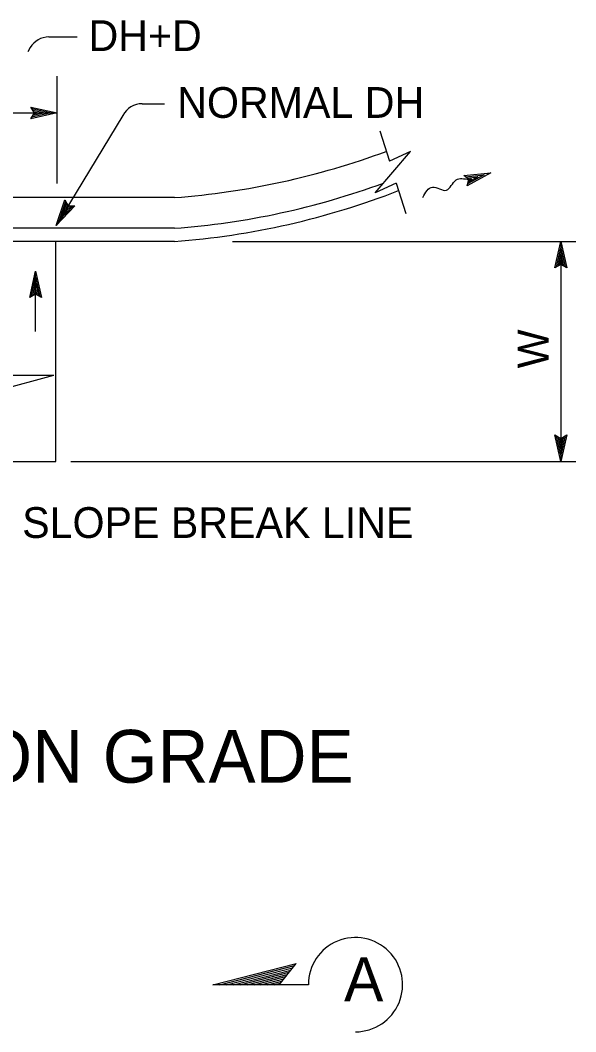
# Model space of a CAD drawing. Extents: x -894 to 866, y -472 to 714.
# Drawn here: x -444.9 to -318.6, y 154.5 to 384.6 of the extents above; entities that cross this region are included whole.
import ezdxf

# ---------------------------------------------------------------- set-up
doc = ezdxf.new("R2010")
doc.units = 0
for name, color, linetype in [('df_DETAIL-anno', 7, 'Continuous'), ('df_FLOW-LINE', 7, 'Continuous'), ('mc_CURB-GUTTER', 7, 'Continuous'), ('pp_PRESENTATION', 7, 'Continuous'), ('str_Concrete-A', 7, 'Continuous')]:
    doc.layers.add(name, color=color, linetype=linetype)

msp = doc.modelspace()

# ---------------------------------------------------------------- linework, layer by layer
at = {"layer": 'df_DETAIL-anno'}
for p, q in [((-438.4, 380.77), (-431.99, 380.77)), ((-442.69, 378.35), (-443.23, 377.41)), ((-436.51, 347.44), (-436.51, 371.86)), ((-469.87, 363.5), (-436.51, 363.5)), ((-441.71, 363.5), (-442.51, 364.84)), ((-442.51, 364.84), (-442.51, 364.84)), ((-442.51, 364.84), (-436.51, 363.5)), ((-436.51, 363.5), (-442.51, 362.17)), ((-442.51, 362.17), (-441.71, 363.5)), ((-442.29, 364.49), (-437.89, 363.5)), ((-437.9, 363.5), (-442.27, 362.53)), ((-439.27, 363.5), (-442.1, 362.88)), ((-442.06, 364.13), (-439.27, 363.5)), ((-441.88, 363.78), (-440.65, 363.51)), ((-440.65, 363.51), (-441.86, 363.24)), ((-436.51, 363.5), (-436.51, 363.5)), ((-417.18, 365.58), (-412.15, 365.58)), ((-442.51, 362.17), (-442.51, 362.17)), ((-421.6, 362.93), (-436.74, 337.88)), ((-436.74, 337.88), (-434.77, 343.71)), ((-436.02, 339.08), (-434.58, 343.32)), ((-435.3, 340.25), (-434.38, 342.99)), ((-434.77, 343.71), (-434.77, 343.71)), ((-434.77, 343.71), (-434.05, 342.34)), ((-432.48, 342.33), (-436.74, 337.88)), ((-432.9, 342.33), (-436.02, 339.07)), ((-433.33, 342.31), (-435.3, 340.25)), ((-434.59, 341.43), (-434.19, 342.6)), ((-433.72, 342.34), (-434.59, 341.43)), ((-434.05, 342.34), (-432.48, 342.33)), ((-432.48, 342.33), (-432.48, 342.33)), ((-436.74, 337.88), (-436.74, 337.88)), ((-396.64, 334.23), (-318.6, 334.23)), ((-323.33, 328.23), (-321.99, 334.23)), ((-323.33, 328.23), (-321.99, 334.23)), ((-321.99, 334.23), (-321.99, 284.25)), ((-321.99, 334.23), (-321.99, 334.23)), ((-321.99, 334.23), (-320.66, 328.23)), ((-321.99, 334.23), (-321.99, 334.23)), ((-321.99, 334.23), (-320.66, 328.23)), ((-322.97, 328.44), (-321.99, 332.85)), ((-322.97, 328.44), (-321.99, 332.85)), ((-322.61, 328.68), (-321.99, 331.47)), ((-322.61, 328.68), (-321.99, 331.47)), ((-321.99, 331.47), (-321.36, 328.64)), ((-321.99, 331.47), (-321.36, 328.64)), ((-321.98, 332.84), (-321.02, 328.46)), ((-321.98, 332.84), (-321.02, 328.46)), ((-321.99, 329.03), (-323.33, 328.23)), ((-321.99, 329.03), (-323.33, 328.23)), ((-322.27, 328.85), (-321.99, 330.08)), ((-322.27, 328.85), (-321.99, 330.08)), ((-321.99, 330.08), (-321.72, 328.88)), ((-321.99, 330.08), (-321.72, 328.88)), ((-320.66, 328.23), (-321.99, 329.03)), ((-320.66, 328.23), (-321.99, 329.03)), ((-323.33, 328.23), (-323.33, 328.23)), ((-323.33, 328.23), (-323.33, 328.23)), ((-320.66, 328.23), (-320.66, 328.23)), ((-320.66, 328.23), (-320.66, 328.23)), ((-321.99, 284.25), (-323.32, 290.25)), ((-323.32, 290.25), (-323.32, 290.25)), ((-323.32, 290.25), (-321.99, 289.45)), ((-321.99, 284.25), (-323.32, 290.25)), ((-323.32, 290.25), (-323.32, 290.25)), ((-323.32, 290.25), (-321.99, 289.45)), ((-321.99, 285.64), (-322.96, 290.01)), ((-321.99, 285.64), (-322.96, 290.01)), ((-321.99, 289.45), (-320.65, 290.25)), ((-320.65, 290.25), (-321.99, 284.25)), ((-321.99, 289.45), (-320.65, 290.25)), ((-320.65, 290.25), (-321.99, 284.25)), ((-321, 290.03), (-321.99, 285.63)), ((-321, 290.03), (-321.99, 285.63)), ((-320.65, 290.25), (-320.65, 290.25)), ((-320.65, 290.25), (-320.65, 290.25)), ((-321.99, 287.01), (-322.61, 289.84)), ((-321.99, 287.01), (-322.61, 289.84)), ((-321.98, 288.39), (-322.25, 289.6)), ((-321.98, 288.39), (-322.25, 289.6)), ((-321.36, 289.8), (-321.99, 287.01)), ((-321.36, 289.8), (-321.99, 287.01)), ((-321.71, 289.62), (-321.98, 288.39)), ((-321.71, 289.62), (-321.98, 288.39)), ((-433.45, 284.25), (-318.6, 284.25)), ((-321.99, 284.25), (-321.99, 284.25)), ((-321.99, 284.25), (-321.99, 284.25))]:
    msp.add_line(p, q, dxfattribs=at)
for centre, end in [((-438.4, 375.77), 148.9044), ((-417.18, 360.58), 151.9669)]:
    msp.add_arc(centre, 5, 90, end, dxfattribs=at)
at = {"layer": 'df_FLOW-LINE'}
for p, q in [((-344.02, 349.23), (-337.93, 349.84)), ((-337.93, 349.84), (-343.32, 346.93)), ((-337.93, 349.84), (-337.93, 349.84)), ((-342.91, 348.32), (-344.02, 349.23)), ((-343.69, 348.96), (-339.4, 349.39)), ((-343.37, 348.69), (-340.86, 348.94)), ((-343.32, 346.93), (-342.91, 348.32)), ((-339.4, 349.39), (-343.19, 347.35)), ((-340.86, 348.94), (-343.07, 347.75)), ((-343.04, 348.42), (-342.32, 348.49)), ((-342.32, 348.49), (-342.94, 348.16)), ((-342.91, 348.32), (-342.91, 348.32)), ((-343.32, 346.93), (-343.32, 346.93))]:
    msp.add_line(p, q, dxfattribs=at)
msp.add_spline([(-353.38, 344.28), (-351.17, 346.63), (-348.03, 345.91), (-345.82, 348.26), (-342.91, 348.32)], degree=3, dxfattribs=at)
at = {"layer": 'mc_CURB-GUTTER'}
for p, q in [((-363.15, 359.42), (-360.98, 352.54)), ((-359.41, 347.53), (-357.25, 340.64)), ((-409.87, 344.25), (-646.87, 344.25)), ((-409.87, 337.25), (-649.66, 337.25)), ((-409.87, 334.25), (-646.87, 334.25))]:
    msp.add_line(p, q, dxfattribs=at)
msp.add_lwpolyline([(-359.41, 347.53), (-364.22, 345.33), (-356.17, 354.73), (-360.98, 352.54)], dxfattribs=at)
for centre, end in [((-422.97, 520.01), 290.3501), ((-423.01, 513.01), 290.1344), ((-423.01, 510.01), 291.3367)]:
    msp.add_arc(centre, 176.25, 274.2764, end, dxfattribs=at)
at = {"layer": 'pp_PRESENTATION'}
for p, q in [((-442.77, 321.5), (-441.43, 327.5)), ((-441.43, 313.81), (-441.43, 327.5)), ((-441.43, 327.5), (-441.43, 327.5)), ((-441.43, 327.5), (-440.1, 321.5)), ((-442.42, 321.72), (-441.43, 326.12)), ((-442.06, 321.95), (-441.44, 324.74)), ((-441.44, 324.74), (-440.81, 321.91)), ((-441.43, 326.11), (-440.46, 321.73)), ((-441.43, 322.3), (-442.77, 321.5)), ((-441.71, 322.13), (-441.44, 323.36)), ((-441.44, 323.36), (-441.17, 322.15)), ((-440.1, 321.5), (-441.43, 322.3)), ((-442.77, 321.5), (-442.77, 321.5)), ((-440.1, 321.5), (-440.1, 321.5)), ((-401.11, 165.23), (-382.17, 170.06)), ((-399.56, 165.23), (-382.57, 169.56)), ((-398, 165.23), (-382.98, 169.06)), ((-396.44, 165.23), (-383.38, 168.56)), ((-394.88, 165.23), (-383.79, 168.06)), ((-386.08, 165.23), (-382.17, 170.06)), ((-393.32, 165.23), (-384.19, 167.56)), ((-391.77, 165.23), (-384.6, 167.06)), ((-390.21, 165.23), (-385.01, 166.56)), ((-388.65, 165.23), (-385.41, 166.06)), ((-379.41, 165.23), (-401.11, 165.23)), ((-387.09, 165.23), (-385.82, 165.56))]:
    msp.add_line(p, q, dxfattribs=at)
msp.add_arc((-368.69, 165.23), 10.72, 269.9995, 180, dxfattribs=at)
at = {"layer": 'str_Concrete-A'}
for p, q in [((-436.87, 284.25), (-436.87, 334.25)), ((-468.87, 295.25), (-437.29, 303.85)), ((-465.87, 303.85), (-437.32, 303.85)), ((-598.87, 284.25), (-436.87, 284.25))]:
    msp.add_line(p, q, dxfattribs=at)

# ---------------------------------------------------------------- texts
at = {"layer": 'df_DETAIL-anno'}
for s, height, p in [('DH+D', 7, (-429.4, 377.58)), ('NORMAL DH', 7, (-409.23, 362.37)), ('SLOPE BREAK LINE', 7, (-444.49, 266.83)), ('TYPE G0 AND G1 THRU G6 INLETS ON GRADE', 12, (-726.67, 211.17))]:
    msp.add_text(s, height=height, dxfattribs=at).set_placement(p)
msp.add_text('W', height=7, rotation=90, dxfattribs=at).set_placement((-324.78, 305.41))
at = {"layer": 'pp_PRESENTATION'}
msp.add_text('A', height=10, dxfattribs=at).set_placement((-371.28, 161.46))

doc.saveas('drawing.dxf')
